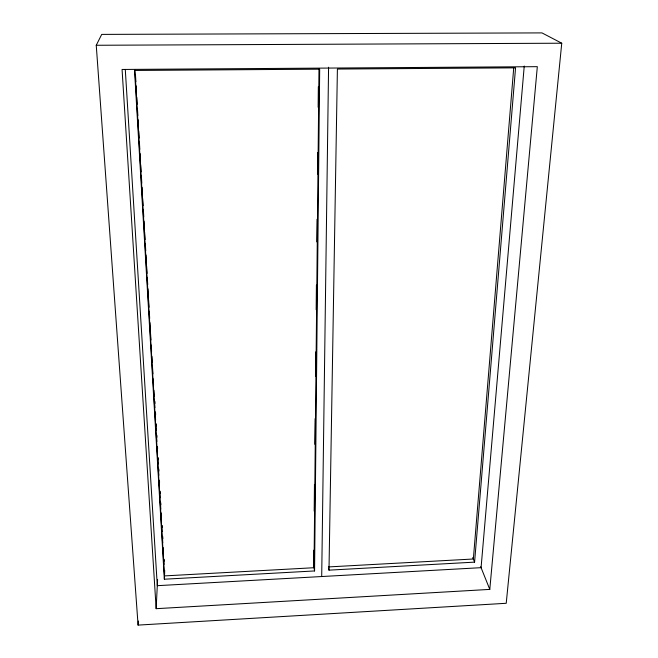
<?xml version="1.0" encoding="UTF-8"?>
<svg xmlns="http://www.w3.org/2000/svg" width="658" height="658" viewBox="0 0 658 658"><rect width="100%" height="100%" fill="white"/><g stroke="black" fill="none" stroke-linecap="round" stroke-linejoin="round"><path stroke-width="0.99" d="M313.669 565.592L313.817 550.178M314.195 511.126L314.458 484.403M314.853 444.331L315.1 418.636M315.511 376.508L315.758 351.841M316.169 309.712L316.408 285.046M316.827 241.889L317.049 219.279M317.493 174.066L317.699 152.483M318.143 107.27L318.34 86.716M318.982 69.008L314.022 567.722L164.492 575.906L134.939 70.242M314.565 570.947L319.681 69.18L134.545 70.447L164.352 579.213L314.565 570.947L313.611 565.255M321.704 576.531L328.572 67.215M328.992 570.149L337.398 69.057L515.559 67.848L474.582 562.138L328.992 570.149L328.638 568.257M164.352 579.213L164.714 570.461M156.152 608.683L122.067 69.46L537.323 66.672L489.791 589.395L156.152 608.683L157.591 579.69M138.081 625.1L96.249 45.27L101.719 34.397L541.97 32.9L561.751 43.214L506.224 603.287L138.081 625.1L138.369 621.037M513.742 67.7L473.349 559.004L328.391 566.933M524.245 66.03L481.072 567.673L157.295 585.678L125.283 69.435M96.249 45.27L561.751 43.214M480.694 566.727L489.791 589.395M472.765 557.523L474.582 562.138M154.869 401.339L154.992 403.387M155.527 412.615L155.642 414.663M156.185 423.892L156.3 425.94M156.834 435.168L156.958 437.216M157.492 446.437L157.616 448.493M158.15 457.713L158.265 459.761M158.808 468.99L158.923 471.038M159.458 480.266L159.581 482.314M160.116 491.534L160.239 493.59M160.774 502.811L160.889 504.859M161.366 513.059L161.547 516.135M162.082 525.364L162.205 527.412M162.74 536.632L162.863 538.688M163.398 547.908L163.513 549.956M164.056 559.185L164.171 561.233M135.458 74.56L135.877 81.732M136.116 85.828L136.535 93.008M136.774 97.104L137.193 104.285M137.432 108.381L137.851 115.553M138.09 119.657L138.509 126.829M138.748 130.934L139.167 138.106M139.406 142.202L139.825 149.382M140.064 153.478L140.483 160.651M140.722 164.755L141.141 171.927M141.38 176.031L141.799 183.204M142.038 187.3L142.457 194.48M142.696 198.576L143.115 205.757M143.354 209.853L143.773 217.025M144.012 221.129L144.431 228.301M144.67 232.406L145.081 239.578M145.328 243.674L145.739 250.854M145.986 254.95L146.397 262.123M146.635 266.227L147.055 273.399M147.293 277.503L147.713 284.675M147.951 288.78L148.371 295.952M148.609 300.048L149.029 307.228M149.267 311.324L149.687 318.497M149.925 322.601L150.345 329.773M150.583 333.877L150.945 340.022M151.241 345.146L151.603 351.298M151.899 356.422L152.261 362.574M152.557 367.699L152.919 373.851M153.215 378.975L153.577 385.119M153.873 390.252L154.235 396.396M154.531 401.52L154.893 407.672M155.132 411.776L155.609 419.969M155.847 424.073L156.209 430.225M156.505 435.349L156.867 441.493M157.163 446.618L157.525 452.77M157.821 457.894L158.183 464.046M158.479 469.17L158.841 475.323M159.137 480.447L159.499 486.599M159.738 490.695L160.149 497.867M160.396 501.972L160.807 509.144M161.054 513.248L161.465 520.42M161.769 525.545L162.123 531.697M162.427 536.821L162.781 542.965M163.085 548.098L163.381 553.222M163.743 559.366L164.039 564.49M164.401 570.642L164.574 573.718"/></g></svg>
